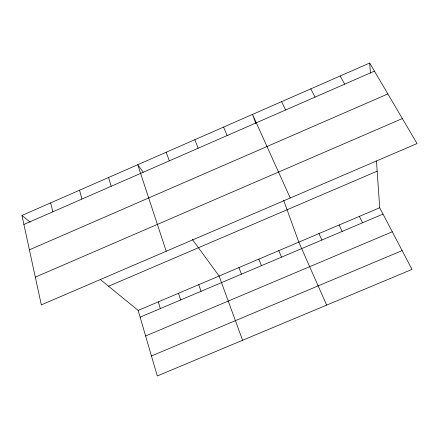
<?xml version="1.0" encoding="UTF-8"?>
<svg xmlns="http://www.w3.org/2000/svg" width="439" height="439" viewBox="0 0 439 439"><rect width="100%" height="100%" fill="white"/><g stroke="black" fill="none" stroke-linecap="round" stroke-linejoin="round"><path stroke-width="0.66" d="M21.95 215.461L369.693 63.04L417.05 143.558L41.321 304.869L21.95 215.461L30.154 222.161M23.898 224.45L374.445 71.123M29.397 249.835L387.873 93.951M35.312 277.152L402.344 118.557M108.554 286.239L377.167 171.172M100.333 279.517L138.159 310.428L379.697 207.768L376.464 161.014M140.118 317.156L383.011 214.089M145.611 335.983L392.279 231.787M151.444 355.963L402.129 250.587M143.196 172.181L137.736 164.707L166.222 251.245M192.32 239.381L219.105 276.027L242.575 340.274M340.165 75.985L344.675 84.145M379.697 207.768L411.991 269.403L157.277 375.96L138.159 310.428M310.79 88.859L315.059 97.101M359.371 216.411L362.565 222.765M281.569 101.667L285.597 109.986M339.117 225.02L342.195 231.408M318.933 233.597L321.902 240.023M290.223 198.005L252.502 114.409L255.756 123.375M326.643 305.11L298.822 242.141L283.61 200.184M278.787 250.658L281.531 257.155M223.588 127.08L227.144 135.552M258.823 259.142L261.452 265.672M194.823 139.69L198.143 148.239M238.926 267.598L241.45 274.161M166.205 152.229L169.295 160.855M198.757 284.675L201.051 291.304M178.481 293.29L180.665 299.952M158.281 301.878L160.356 308.573M108.559 177.499L111.193 186.268M79.536 190.219L81.939 199.065M50.666 202.873L52.839 211.79M369.693 63.04L370.39 73.088"/></g></svg>
